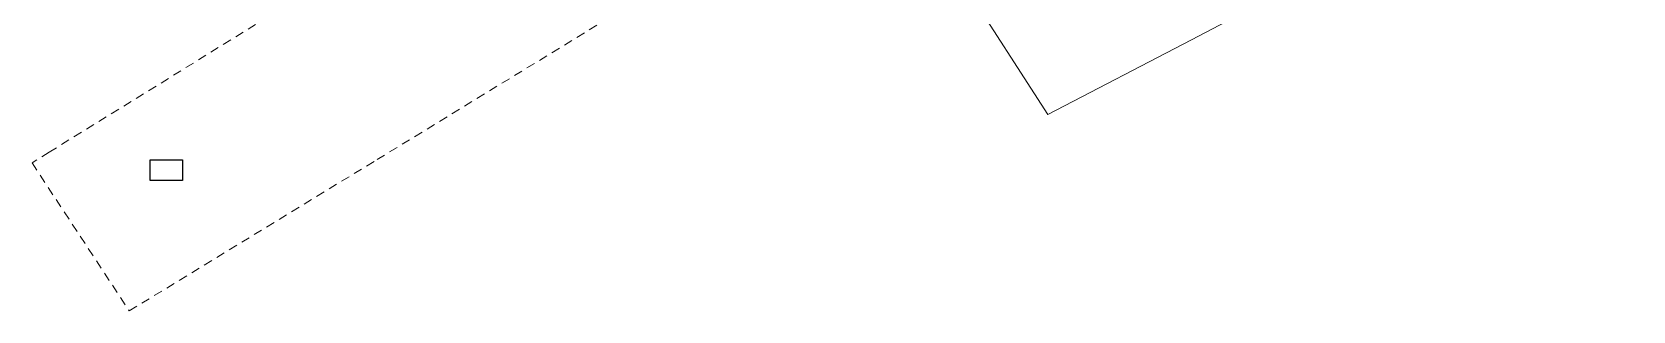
# Model space of a CAD drawing. Header units: metres. Extents: x 302064 to 305578, y 6265466 to 6271990.
# Drawn here: x 302720 to 303268, y 6270320 to 6270415 of the extents above; entities that cross this region are included whole.
import ezdxf

# ---------------------------------------------------------------- set-up
doc = ezdxf.new("R2010")
doc.units = ezdxf.units.M
doc.linetypes.add('Dash', pattern=[5, 3, -2])
doc.layers.add('_User Miscellaneous1', color=7, linetype='Continuous')
doc.layers.add('Cadastre Easements_SP_EXT', color=9, linetype='Continuous', lineweight=5)
doc.layers.add('Cadastre Land Parcels_SP_EXT', color=7, linetype='Continuous', lineweight=5)
picture_1 = doc.add_image_def('image1.jpg', size_in_pixel=(1076, 689))

msp = doc.modelspace()

# ---------------------------------------------------------------- linework, layer by layer
at = {"layer": 'Cadastre Easements_SP_EXT', "linetype": 'Dash'}
msp.add_lwpolyline([(302838.179, 6270371.362), (302923.911, 6270423.653), (303009.802, 6270476.04), (303095.366, 6270528.226), (303133.328, 6270551.379), (303181.093, 6270580.509), (303181.216, 6270580.591), (303181.506, 6270580.768), (303267.576, 6270633.112), (303259.575, 6270645.446), (303233.915, 6270685.005), (303166.163, 6270643.525), (303148.145, 6270632.453), (303147.677, 6270632.166), (303131.865, 6270622.457), (303061.809, 6270579.622), (302976.527, 6270527.475), (302890.642, 6270474.959), (302805.168, 6270422.691), (302726.088, 6270373.879), (302720.197, 6270370.246), (302753.447, 6270319.746), (302838.179, 6270371.362)], close=True, dxfattribs=at)
at = {"layer": 'Cadastre Land Parcels_SP_EXT', "linetype": 'Continuous'}
msp.add_lwpolyline([(303116.595, 6270412.234), (303135.986, 6270422.298), (303136.643, 6270422.638), (303157.304, 6270433.362), (303135.056, 6270467.438), (303095.366, 6270528.226), (303061.809, 6270579.622), (303032.542, 6270624.446), (302949.236, 6270569.663), (302976.527, 6270527.475), (303009.802, 6270476.04), (303067.548, 6270386.777), (303116.595, 6270412.234)], close=True, dxfattribs=at)

# ---------------------------------------------------------------- pictures from other files: only their frames are drawn
at = {"layer": '_User Miscellaneous1'}
image = msp.add_image(picture_1, insert=(302760.597, 6270364.231), size_in_units=(11.021, 7.057), dxfattribs=dict(at, brightness=10, contrast=90))
image.dxf.flags = 7

doc.saveas('drawing.dxf')
